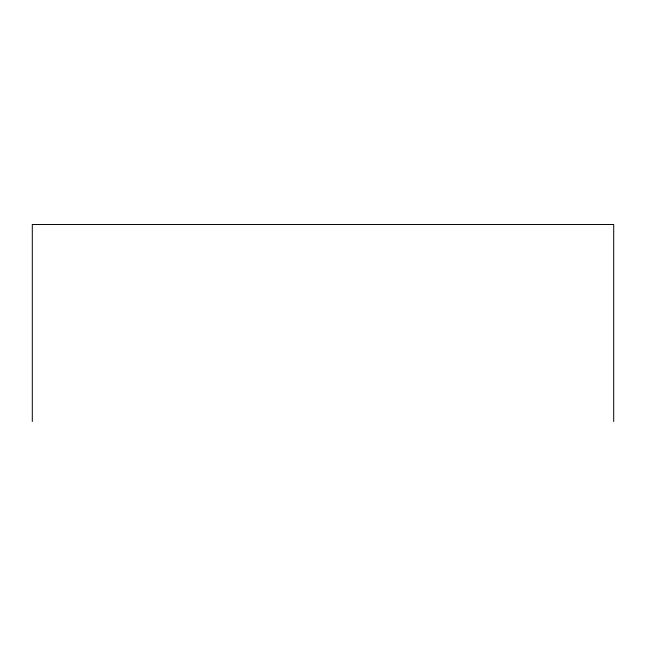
<?xml version="1.0" encoding="UTF-8"?>
<svg xmlns="http://www.w3.org/2000/svg" width="646" height="646" viewBox="0 0 646 646"><rect width="100%" height="100%" fill="white"/><g stroke="black" fill="none" stroke-linecap="round" stroke-linejoin="round"><path stroke-width="0.97" d="M613.7 421.507L613.7 224.493L32.3 224.493L32.3 421.507"/></g></svg>
